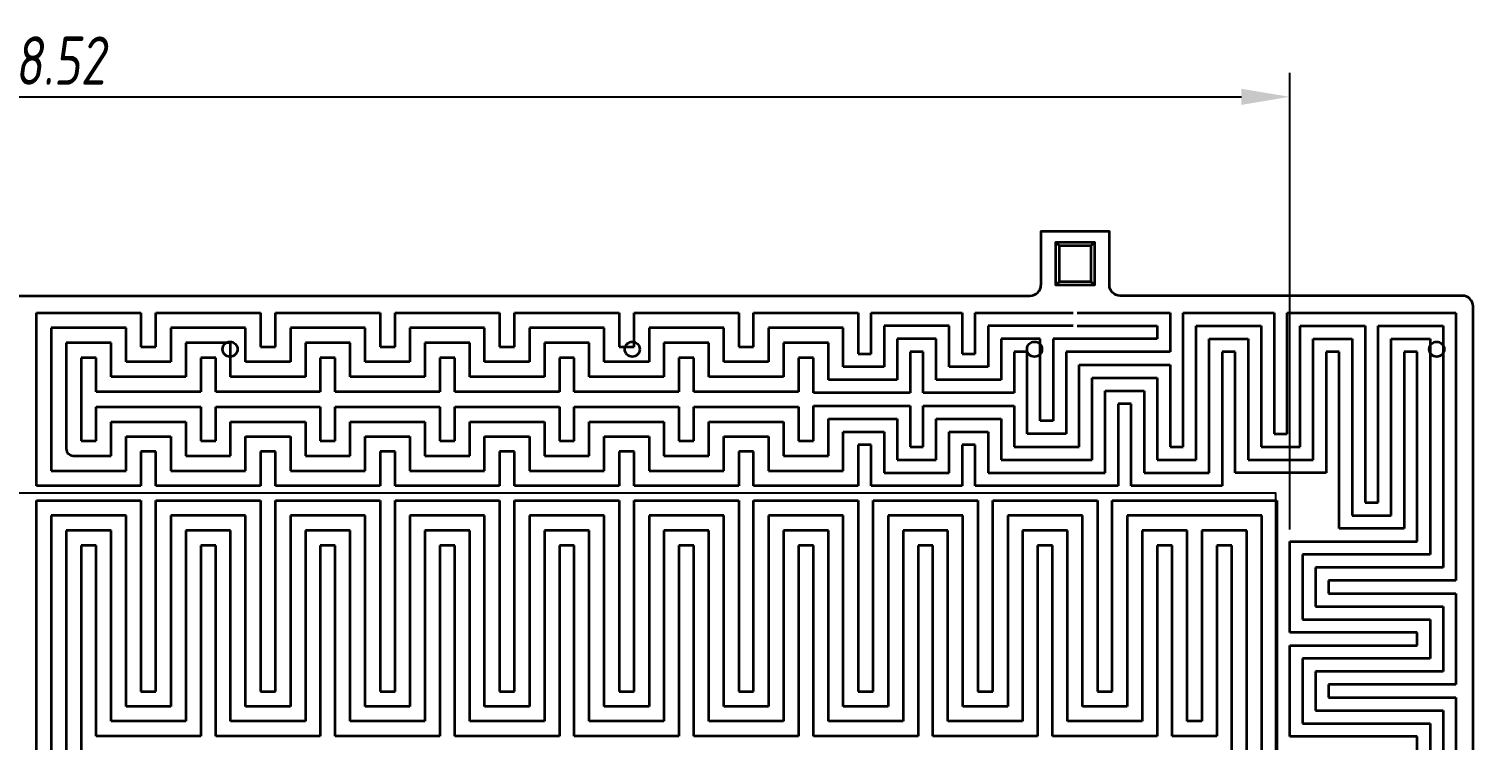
# Model space of a CAD drawing. Header units: millimetres. Extents: x -5937 to 68925, y -3068 to 5300.
# Drawn here: x 49284 to 49959, y 2417 to 2749 of the extents above; entities that cross this region are included whole.
import ezdxf

# ---------------------------------------------------------------- set-up
doc = ezdxf.new("R2010")
doc.units = ezdxf.units.MM
doc.header["$LTSCALE"] = 7
doc.header["$PDSIZE"] = -1
doc.layers.add('参照', color=6, linetype='Continuous', lineweight=9)
doc.layers.add('发热分区', color=20, linetype='Continuous')
doc.styles.add('斜仿宋', font='tssdeng.shx', dxfattribs={"width": 0.8, "oblique": 8, "bigfont": 'tssdchn.shx'})
doc.dimstyles.new('YanXiu', dxfattribs={"dimtxt": 22.5778, "dimasz": 22.5778, "dimexe": 11.2889, "dimexo": 5.64445, "dimgap": 5.64445, "dimtad": 1, "dimtoh": 1, "dimzin": 9, "dimdsep": 46, "dimtxsty": '斜仿宋', "dimcen": 22.5778, "dimazin": 2, "dimtfac": 1, "dimtmove": 0, "dimatfit": 3, "dimfxl": 1, "dimarcsym": 1})

# ---------------------------------------------------------------- blocks, each defined once
blk = doc.blocks.new('*D78')
at = {"color": 0, "lineweight": -2}
for p, q in [((48694.47, 2515.07), (48694.47, 2728.48)), ((49872.99, 2515.07), (49872.99, 2728.48)), ((48717.04, 2717.19), (49850.41, 2717.19))]:
    blk.add_line(p, q, dxfattribs=at)
at = {"color": 0}
for points in [[(48717.04, 2720.96), (48717.04, 2713.43), (48694.47, 2717.19)], [(49850.41, 2713.43), (49850.41, 2720.96), (49872.99, 2717.19)]]:
    blk.add_solid(points, dxfattribs=at)
at = {"layer": 'Defpoints', "color": 0}
for p in [(49872.99, 2717.19), (48694.47, 2509.43), (49872.99, 2509.43)]:
    blk.add_point(p, dxfattribs=at)
at = {"color": 0, "insert": (49283.73, 2734.13), "char_height": 22.578, "attachment_point": 5, "style": '斜仿宋'}
blk.add_mtext('1178.52', dxfattribs=at)

msp = doc.modelspace()

# ---------------------------------------------------------------- linework, layer by layer
at = {"color": 7, "linetype": 'Continuous', "lineweight": 35}
for points in [[(48810.729, 2629.276), (48810.729, 2654.276), (48794.729, 2654.276), (48778.729, 2654.276), (48778.729, 2629.276, -0.4142136), (48773.729, 2624.276), (48613.729, 2624.276, 0.4142136), (48608.729, 2619.276), (48608.729, 1819.276, 0.4142136), (48613.729, 1814.276), (49953.729, 1814.276, 0.4142136), (49958.729, 1819.276), (49958.729, 2619.276, 0.4142136), (49953.729, 2624.276), (49793.729, 2624.276, -0.4142136), (49788.729, 2629.276), (49788.729, 2654.276), (49772.729, 2654.276), (49756.729, 2654.276), (49756.729, 2629.276)], [(48810.729, 2629.276, 0.4142136), (48815.729, 2624.276), (49751.729, 2624.276, 0.4142136), (49756.729, 2629.276)]]:
    msp.add_lwpolyline(points, format="xyb", dxfattribs=at)
for points in [[(49765.229, 2647.776), (49765.229, 2630.776), (49763.729, 2629.276), (49763.729, 2649.276), (49765.229, 2647.776), (49780.229, 2647.776), (49781.729, 2649.276), (49781.729, 2629.276), (49780.229, 2630.776), (49765.229, 2630.776)], [(49763.729, 2649.276), (49781.729, 2649.276)], [(49780.229, 2630.776), (49780.229, 2647.776)], [(49781.729, 2629.276), (49763.729, 2629.276)]]:
    msp.add_lwpolyline(points, dxfattribs=at)
for centre in [(49377.729, 2599.276), (49565.729, 2599.276), (49753.729, 2599.276), (49941.729, 2599.276)]:
    msp.add_circle(centre, 3.5, dxfattribs=at)
at = {"layer": '参照', "linetype": 'Continuous', "lineweight": 35}
for p, q in [((49287.221, 2535.513), (49287.221, 2616.276)), ((49287.221, 2616.276), (49336.111, 2616.276)), ((49336.111, 2616.276), (49336.111, 2600.34)), ((49343.095, 2600.34), (49343.095, 2616.276)), ((49343.095, 2616.276), (49391.985, 2616.276)), ((49391.985, 2616.276), (49391.985, 2600.34)), ((49398.969, 2600.34), (49398.969, 2616.276)), ((49398.969, 2616.276), (49447.859, 2616.276)), ((49447.859, 2616.276), (49447.859, 2600.34)), ((49454.844, 2600.34), (49454.844, 2616.276)), ((49454.844, 2616.276), (49503.734, 2616.276)), ((49503.734, 2616.276), (49503.734, 2600.34)), ((49510.718, 2600.34), (49510.718, 2616.276)), ((49510.718, 2616.276), (49559.608, 2616.276)), ((49559.608, 2616.276), (49559.608, 2600.34)), ((49566.592, 2600.34), (49566.592, 2616.276)), ((49566.592, 2616.276), (49615.482, 2616.276)), ((49615.482, 2616.276), (49615.482, 2600.34)), ((49622.467, 2600.34), (49622.467, 2616.276)), ((49622.467, 2616.276), (49671.357, 2616.276)), ((49671.357, 2616.276), (49671.357, 2597.151)), ((49677.432, 2597.151), (49677.432, 2616.276)), ((49677.432, 2616.276), (49719.945, 2616.276)), ((49719.945, 2616.276), (49719.945, 2597.151)), ((49726.018, 2597.151), (49726.018, 2616.276)), ((49726.018, 2616.276), (49771.729, 2616.276)), ((49773.729, 2616.276), (49817.117, 2616.276)), ((49817.117, 2616.276), (49817.117, 2598.057)), ((49823.19, 2553.733), (49823.19, 2616.276)), ((49823.19, 2616.276), (49865.703, 2616.276)), ((49865.703, 2616.276), (49865.703, 2559.806)), ((49871.776, 2559.806), (49871.776, 2616.276)), ((49871.776, 2616.276), (49950.729, 2616.276)), ((49950.729, 2616.276), (49950.729, 2491.208)), ((49329.126, 2609.292), (49294.205, 2609.292)), ((49294.205, 2609.292), (49294.205, 2542.497)), ((49329.126, 2593.355), (49329.126, 2609.292)), ((49385.001, 2609.292), (49350.079, 2609.292)), ((49350.079, 2609.292), (49350.079, 2593.355)), ((49385.001, 2593.355), (49385.001, 2609.292)), ((49440.875, 2609.292), (49405.954, 2609.292)), ((49405.954, 2609.292), (49405.954, 2593.355)), ((49440.875, 2593.355), (49440.875, 2609.292)), ((49496.749, 2609.292), (49461.828, 2609.292)), ((49461.828, 2609.292), (49461.828, 2593.355)), ((49496.749, 2593.355), (49496.749, 2609.292)), ((49552.624, 2609.292), (49517.702, 2609.292)), ((49517.702, 2609.292), (49517.702, 2593.355)), ((49552.624, 2593.355), (49552.624, 2609.292)), ((49608.498, 2609.292), (49573.577, 2609.292)), ((49573.577, 2609.292), (49573.577, 2593.355)), ((49608.498, 2593.355), (49608.498, 2609.292)), ((49664.373, 2609.292), (49629.451, 2609.292)), ((49629.451, 2609.292), (49629.451, 2593.355)), ((49664.373, 2591.078), (49664.373, 2609.292)), ((49713.871, 2610.203), (49683.505, 2610.203)), ((49683.505, 2610.203), (49683.505, 2591.078)), ((49713.871, 2591.078), (49713.871, 2610.203)), ((49771.729, 2610.203), (49732.091, 2610.203)), ((49732.091, 2610.203), (49732.091, 2591.078)), ((49773.729, 2610.203), (49811.044, 2610.203)), ((49811.044, 2610.203), (49811.044, 2604.13)), ((49829.263, 2547.659), (49829.263, 2610.203)), ((49829.263, 2610.203), (49859.63, 2610.203)), ((49859.63, 2610.203), (49859.63, 2553.733)), ((49877.849, 2553.733), (49877.849, 2610.203)), ((49877.849, 2610.203), (49908.216, 2610.203)), ((49908.216, 2610.203), (49908.216, 2527.647)), ((49914.289, 2527.647), (49914.289, 2610.203)), ((49914.289, 2610.203), (49944.655, 2610.203)), ((49944.655, 2610.203), (49944.655, 2497.281)), ((49322.142, 2602.308), (49301.189, 2602.308)), ((49301.189, 2602.308), (49301.189, 2552.781)), ((49322.142, 2586.371), (49322.142, 2602.308)), ((49336.111, 2600.34), (49343.095, 2600.34)), ((49378.017, 2602.308), (49357.064, 2602.308)), ((49357.064, 2602.308), (49357.064, 2586.371)), ((49378.017, 2586.371), (49378.017, 2602.308)), ((49391.985, 2600.34), (49398.969, 2600.34)), ((49433.891, 2602.308), (49412.938, 2602.308)), ((49412.938, 2602.308), (49412.938, 2586.371)), ((49433.891, 2586.371), (49433.891, 2602.308)), ((49447.859, 2600.34), (49454.844, 2600.34)), ((49489.765, 2602.308), (49468.812, 2602.308)), ((49468.812, 2602.308), (49468.812, 2586.371)), ((49489.765, 2586.371), (49489.765, 2602.308)), ((49503.734, 2600.34), (49510.718, 2600.34)), ((49545.64, 2602.308), (49524.687, 2602.308)), ((49524.687, 2602.308), (49524.687, 2586.371)), ((49545.64, 2586.371), (49545.64, 2602.308)), ((49559.608, 2600.34), (49566.592, 2600.34)), ((49601.514, 2602.308), (49580.561, 2602.308)), ((49580.561, 2602.308), (49580.561, 2586.371)), ((49601.514, 2586.371), (49601.514, 2602.308)), ((49615.482, 2600.34), (49622.467, 2600.34)), ((49657.388, 2602.308), (49636.435, 2602.308)), ((49636.435, 2602.308), (49636.435, 2586.371)), ((49657.388, 2585.004), (49657.388, 2602.308)), ((49707.798, 2604.13), (49689.578, 2604.13)), ((49689.578, 2604.13), (49689.578, 2585.004)), ((49707.798, 2585.004), (49707.798, 2604.13)), ((49756.384, 2604.13), (49738.164, 2604.13)), ((49738.164, 2604.13), (49738.164, 2585.004)), ((49756.384, 2565.879), (49756.384, 2604.13)), ((49811.044, 2604.13), (49762.457, 2604.13)), ((49762.457, 2604.13), (49762.457, 2565.879)), ((49835.337, 2541.586), (49835.337, 2604.13)), ((49835.337, 2604.13), (49853.556, 2604.13)), ((49853.556, 2604.13), (49853.556, 2547.659)), ((49883.923, 2547.659), (49883.923, 2604.13)), ((49883.923, 2604.13), (49902.142, 2604.13)), ((49902.142, 2604.13), (49902.142, 2521.574)), ((49920.362, 2521.574), (49920.362, 2604.13)), ((49920.362, 2604.13), (49938.582, 2604.13)), ((49938.582, 2604.13), (49938.582, 2503.354)), ((49315.158, 2595.323), (49308.174, 2595.323)), ((49308.174, 2595.323), (49308.174, 2556.466)), ((49315.158, 2579.387), (49315.158, 2595.323)), ((49350.079, 2593.355), (49329.126, 2593.355)), ((49371.032, 2595.323), (49364.048, 2595.323)), ((49364.048, 2595.323), (49364.048, 2579.387)), ((49371.032, 2579.387), (49371.032, 2595.323)), ((49405.954, 2593.355), (49385.001, 2593.355)), ((49426.907, 2595.323), (49419.922, 2595.323)), ((49419.922, 2595.323), (49419.922, 2579.387)), ((49426.907, 2579.387), (49426.907, 2595.323)), ((49461.828, 2593.355), (49440.875, 2593.355)), ((49482.781, 2595.323), (49475.797, 2595.323)), ((49475.797, 2595.323), (49475.797, 2579.387)), ((49482.781, 2579.387), (49482.781, 2595.323)), ((49517.702, 2593.355), (49496.749, 2593.355)), ((49538.655, 2595.323), (49531.671, 2595.323)), ((49531.671, 2595.323), (49531.671, 2579.387)), ((49538.655, 2579.387), (49538.655, 2595.323)), ((49573.577, 2593.355), (49552.624, 2593.355)), ((49594.53, 2595.323), (49587.545, 2595.323)), ((49587.545, 2595.323), (49587.545, 2579.387)), ((49594.53, 2579.387), (49594.53, 2595.323)), ((49629.451, 2593.355), (49608.498, 2593.355)), ((49650.404, 2595.323), (49643.42, 2595.323)), ((49643.42, 2595.323), (49643.42, 2579.387)), ((49650.404, 2578.931), (49650.404, 2595.323)), ((49671.357, 2597.151), (49677.432, 2597.151)), ((49701.725, 2598.057), (49695.652, 2598.057)), ((49695.652, 2598.057), (49695.652, 2578.931)), ((49701.725, 2578.931), (49701.725, 2598.057)), ((49719.945, 2597.151), (49726.018, 2597.151)), ((49750.311, 2598.057), (49744.238, 2598.057)), ((49744.238, 2598.057), (49744.238, 2578.931)), ((49750.311, 2559.806), (49750.311, 2598.057)), ((49817.117, 2598.057), (49768.531, 2598.057)), ((49768.531, 2598.057), (49768.531, 2559.806)), ((49847.483, 2598.057), (49841.41, 2598.057)), ((49841.41, 2598.057), (49841.41, 2535.513)), ((49847.483, 2541.586), (49847.483, 2598.057)), ((49896.069, 2598.057), (49889.996, 2598.057)), ((49889.996, 2598.057), (49889.996, 2541.586)), ((49896.069, 2515.501), (49896.069, 2598.057)), ((49932.509, 2598.057), (49926.436, 2598.057)), ((49926.436, 2598.057), (49926.436, 2515.501)), ((49932.509, 2509.428), (49932.509, 2598.057)), ((49357.064, 2586.371), (49322.142, 2586.371)), ((49412.938, 2586.371), (49378.017, 2586.371)), ((49468.812, 2586.371), (49433.891, 2586.371)), ((49524.687, 2586.371), (49489.765, 2586.371)), ((49580.561, 2586.371), (49545.64, 2586.371)), ((49636.435, 2586.371), (49601.514, 2586.371)), ((49683.505, 2591.078), (49664.373, 2591.078)), ((49732.091, 2591.078), (49713.871, 2591.078)), ((49774.604, 2553.733), (49774.604, 2591.983)), ((49774.604, 2591.983), (49817.117, 2591.983)), ((49780.677, 2547.659), (49780.677, 2585.91)), ((49780.677, 2585.91), (49811.044, 2585.91)), ((49811.044, 2585.91), (49811.044, 2547.659)), ((49817.117, 2591.983), (49817.117, 2553.733)), ((49364.048, 2579.387), (49315.158, 2579.387)), ((49419.922, 2579.387), (49371.032, 2579.387)), ((49475.797, 2579.387), (49426.907, 2579.387)), ((49531.671, 2579.387), (49482.781, 2579.387)), ((49587.545, 2579.387), (49538.655, 2579.387)), ((49643.42, 2579.387), (49594.53, 2579.387)), ((49695.652, 2578.931), (49650.404, 2578.931)), ((49689.578, 2585.004), (49657.388, 2585.004)), ((49744.238, 2578.931), (49701.725, 2578.931)), ((49738.164, 2585.004), (49707.798, 2585.004)), ((49786.751, 2541.586), (49786.751, 2579.837)), ((49786.751, 2579.837), (49804.97, 2579.837)), ((49804.97, 2579.837), (49804.97, 2541.586)), ((49315.158, 2556.466), (49315.158, 2572.402)), ((49315.158, 2572.402), (49364.048, 2572.402)), ((49364.048, 2572.402), (49364.048, 2556.466)), ((49371.032, 2556.466), (49371.032, 2572.402)), ((49371.032, 2572.402), (49419.922, 2572.402)), ((49419.922, 2572.402), (49419.922, 2556.466)), ((49426.907, 2556.466), (49426.907, 2572.402)), ((49426.907, 2572.402), (49475.797, 2572.402)), ((49475.797, 2572.402), (49475.797, 2556.466)), ((49482.781, 2556.466), (49482.781, 2572.402)), ((49482.781, 2572.402), (49531.671, 2572.402)), ((49531.671, 2572.402), (49531.671, 2556.466)), ((49538.655, 2556.466), (49538.655, 2572.402)), ((49538.655, 2572.402), (49587.545, 2572.402)), ((49587.545, 2572.402), (49587.545, 2556.466)), ((49594.53, 2556.466), (49594.53, 2572.402)), ((49594.53, 2572.402), (49643.42, 2572.402)), ((49643.42, 2572.402), (49643.42, 2556.466)), ((49650.404, 2556.466), (49650.404, 2572.858)), ((49650.404, 2572.858), (49695.652, 2572.858)), ((49695.652, 2572.858), (49695.652, 2553.733)), ((49701.725, 2553.733), (49701.725, 2572.858)), ((49701.725, 2572.858), (49744.238, 2572.858)), ((49744.238, 2572.858), (49744.238, 2553.733)), ((49798.897, 2573.764), (49792.824, 2573.764)), ((49792.824, 2573.764), (49792.824, 2535.513)), ((49798.897, 2535.513), (49798.897, 2573.764)), ((49322.142, 2549.481), (49322.142, 2565.418)), ((49322.142, 2565.418), (49357.064, 2565.418)), ((49357.064, 2565.418), (49357.064, 2549.481)), ((49378.017, 2549.481), (49378.017, 2565.418)), ((49378.017, 2565.418), (49412.938, 2565.418)), ((49412.938, 2565.418), (49412.938, 2549.481)), ((49433.891, 2549.481), (49433.891, 2565.418)), ((49433.891, 2565.418), (49468.812, 2565.418)), ((49468.812, 2565.418), (49468.812, 2549.481)), ((49489.765, 2549.481), (49489.765, 2565.418)), ((49489.765, 2565.418), (49524.687, 2565.418)), ((49524.687, 2565.418), (49524.687, 2549.481)), ((49545.64, 2549.481), (49545.64, 2565.418)), ((49545.64, 2565.418), (49580.561, 2565.418)), ((49580.561, 2565.418), (49580.561, 2549.481)), ((49601.514, 2549.481), (49601.514, 2565.418)), ((49601.514, 2565.418), (49636.435, 2565.418)), ((49636.435, 2565.418), (49636.435, 2549.481)), ((49657.388, 2549.481), (49657.388, 2566.785)), ((49657.388, 2566.785), (49689.578, 2566.785)), ((49689.578, 2566.785), (49689.578, 2547.659)), ((49707.798, 2547.659), (49707.798, 2566.785)), ((49707.798, 2566.785), (49738.164, 2566.785)), ((49738.164, 2566.785), (49738.164, 2547.659)), ((49762.457, 2565.879), (49756.384, 2565.879)), ((49329.126, 2542.497), (49329.126, 2558.434)), ((49329.126, 2558.434), (49350.079, 2558.434)), ((49350.079, 2558.434), (49350.079, 2542.497)), ((49385.001, 2542.497), (49385.001, 2558.434)), ((49385.001, 2558.434), (49405.954, 2558.434)), ((49405.954, 2558.434), (49405.954, 2542.497)), ((49440.875, 2542.497), (49440.875, 2558.434)), ((49440.875, 2558.434), (49461.828, 2558.434)), ((49461.828, 2558.434), (49461.828, 2542.497)), ((49496.749, 2542.497), (49496.749, 2558.434)), ((49496.749, 2558.434), (49517.702, 2558.434)), ((49517.702, 2558.434), (49517.702, 2542.497)), ((49552.624, 2542.497), (49552.624, 2558.434)), ((49552.624, 2558.434), (49573.577, 2558.434)), ((49573.577, 2558.434), (49573.577, 2542.497)), ((49608.498, 2542.497), (49608.498, 2558.434)), ((49608.498, 2558.434), (49629.451, 2558.434)), ((49629.451, 2558.434), (49629.451, 2542.497)), ((49664.373, 2542.497), (49664.373, 2560.711)), ((49664.373, 2560.711), (49683.505, 2560.711)), ((49683.505, 2560.711), (49683.505, 2541.586)), ((49713.871, 2541.586), (49713.871, 2560.711)), ((49713.871, 2560.711), (49732.091, 2560.711)), ((49732.091, 2560.711), (49732.091, 2541.586)), ((49768.531, 2559.806), (49750.311, 2559.806)), ((49865.703, 2559.806), (49871.776, 2559.806)), ((49308.174, 2556.466), (49315.158, 2556.466)), ((49364.048, 2556.466), (49371.032, 2556.466)), ((49419.922, 2556.466), (49426.907, 2556.466)), ((49475.797, 2556.466), (49482.781, 2556.466)), ((49531.671, 2556.466), (49538.655, 2556.466)), ((49587.545, 2556.466), (49594.53, 2556.466)), ((49643.42, 2556.466), (49650.404, 2556.466)), ((49677.432, 2554.638), (49671.357, 2554.638)), ((49671.357, 2554.638), (49671.357, 2535.513)), ((49677.432, 2535.513), (49677.432, 2554.638)), ((49695.652, 2553.733), (49701.725, 2553.733)), ((49726.018, 2554.638), (49719.945, 2554.638)), ((49719.945, 2554.638), (49719.945, 2535.513)), ((49726.018, 2535.513), (49726.018, 2554.638)), ((49744.238, 2553.733), (49774.604, 2553.733)), ((49817.117, 2553.733), (49823.19, 2553.733)), ((49859.63, 2553.733), (49877.849, 2553.733)), ((49304.489, 2549.481), (49322.142, 2549.481)), ((49343.095, 2551.45), (49336.111, 2551.45)), ((49336.111, 2551.45), (49336.111, 2535.513)), ((49343.095, 2535.513), (49343.095, 2551.45)), ((49357.064, 2549.481), (49378.017, 2549.481)), ((49398.969, 2551.45), (49391.985, 2551.45)), ((49391.985, 2551.45), (49391.985, 2535.513)), ((49398.969, 2535.513), (49398.969, 2551.45)), ((49412.938, 2549.481), (49433.891, 2549.481)), ((49454.844, 2551.45), (49447.859, 2551.45)), ((49447.859, 2551.45), (49447.859, 2535.513)), ((49454.844, 2535.513), (49454.844, 2551.45)), ((49468.812, 2549.481), (49489.765, 2549.481)), ((49510.718, 2551.45), (49503.734, 2551.45)), ((49503.734, 2551.45), (49503.734, 2535.513)), ((49510.718, 2535.513), (49510.718, 2551.45)), ((49524.687, 2549.481), (49545.64, 2549.481)), ((49566.592, 2551.45), (49559.608, 2551.45)), ((49559.608, 2551.45), (49559.608, 2535.513)), ((49566.592, 2535.513), (49566.592, 2551.45)), ((49580.561, 2549.481), (49601.514, 2549.481)), ((49622.467, 2551.45), (49615.482, 2551.45)), ((49615.482, 2551.45), (49615.482, 2535.513)), ((49622.467, 2535.513), (49622.467, 2551.45)), ((49636.435, 2549.481), (49657.388, 2549.481)), ((49689.578, 2547.659), (49707.798, 2547.659)), ((49738.164, 2547.659), (49780.677, 2547.659)), ((49811.044, 2547.659), (49829.263, 2547.659)), ((49853.556, 2547.659), (49883.923, 2547.659)), ((49294.205, 2542.497), (49329.126, 2542.497)), ((49350.079, 2542.497), (49385.001, 2542.497)), ((49405.954, 2542.497), (49440.875, 2542.497)), ((49461.828, 2542.497), (49496.749, 2542.497)), ((49517.702, 2542.497), (49552.624, 2542.497)), ((49573.577, 2542.497), (49608.498, 2542.497)), ((49629.451, 2542.497), (49664.373, 2542.497)), ((49683.505, 2541.586), (49713.871, 2541.586)), ((49732.091, 2541.586), (49786.751, 2541.586)), ((49804.97, 2541.586), (49835.337, 2541.586)), ((49889.996, 2541.586), (49847.483, 2541.586)), ((49336.111, 2535.513), (49287.221, 2535.513)), ((49391.985, 2535.513), (49343.095, 2535.513)), ((49447.859, 2535.513), (49398.969, 2535.513)), ((49503.734, 2535.513), (49454.844, 2535.513)), ((49559.608, 2535.513), (49510.718, 2535.513)), ((49615.482, 2535.513), (49566.592, 2535.513)), ((49671.357, 2535.513), (49622.467, 2535.513)), ((49719.945, 2535.513), (49677.432, 2535.513)), ((49792.824, 2535.513), (49726.018, 2535.513)), ((49841.41, 2535.513), (49798.897, 2535.513)), ((49343.095, 2439.402), (49343.095, 2528.529)), ((49343.095, 2528.529), (49391.985, 2528.529)), ((49391.985, 2528.529), (49391.985, 2439.402)), ((49398.969, 2439.402), (49398.969, 2528.529)), ((49398.969, 2528.529), (49447.859, 2528.529)), ((49447.859, 2528.529), (49447.859, 2439.402)), ((49454.844, 2439.402), (49454.844, 2528.529)), ((49454.844, 2528.529), (49503.734, 2528.529)), ((49503.734, 2528.529), (49503.734, 2439.402)), ((49510.718, 2439.402), (49510.718, 2528.529)), ((49510.718, 2528.529), (49559.608, 2528.529)), ((49559.608, 2528.529), (49559.608, 2439.402)), ((49566.592, 2439.402), (49566.592, 2528.529)), ((49566.592, 2528.529), (49615.482, 2528.529)), ((49615.482, 2528.529), (49615.482, 2439.402)), ((49622.467, 2439.402), (49622.467, 2528.529)), ((49622.467, 2528.529), (49671.357, 2528.529)), ((49671.357, 2528.529), (49671.357, 2439.402)), ((49678.341, 2439.402), (49678.341, 2528.529)), ((49678.341, 2528.529), (49727.231, 2528.529)), ((49727.231, 2528.529), (49727.231, 2439.402)), ((49734.215, 2439.402), (49734.215, 2528.529)), ((49734.215, 2528.529), (49783.106, 2528.529)), ((49783.106, 2528.529), (49783.106, 2439.402)), ((49790.09, 2439.402), (49790.09, 2528.529)), ((49790.09, 2528.529), (49866.917, 2528.529)), ((49866.917, 2528.529), (49866.917, 2390.271)), ((49908.216, 2527.647), (49914.289, 2527.647)), ((49385.001, 2521.544), (49350.079, 2521.544)), ((49350.079, 2521.544), (49350.079, 2432.418)), ((49385.001, 2432.418), (49385.001, 2521.544)), ((49440.875, 2521.544), (49405.954, 2521.544)), ((49405.954, 2521.544), (49405.954, 2432.418)), ((49440.875, 2432.418), (49440.875, 2521.544)), ((49496.749, 2521.544), (49461.828, 2521.544)), ((49461.828, 2521.544), (49461.828, 2432.418)), ((49496.749, 2432.418), (49496.749, 2521.544)), ((49552.624, 2521.544), (49517.702, 2521.544)), ((49517.702, 2521.544), (49517.702, 2432.418)), ((49552.624, 2432.418), (49552.624, 2521.544)), ((49608.498, 2521.544), (49573.577, 2521.544)), ((49573.577, 2521.544), (49573.577, 2432.418)), ((49608.498, 2432.418), (49608.498, 2521.544)), ((49664.373, 2521.544), (49629.451, 2521.544)), ((49629.451, 2521.544), (49629.451, 2432.418)), ((49664.373, 2432.418), (49664.373, 2521.544)), ((49720.247, 2521.544), (49685.325, 2521.544)), ((49685.325, 2521.544), (49685.325, 2432.418)), ((49720.247, 2432.418), (49720.247, 2521.544)), ((49776.121, 2521.544), (49741.2, 2521.544)), ((49741.2, 2521.544), (49741.2, 2432.418)), ((49776.121, 2432.418), (49776.121, 2521.544)), ((49859.933, 2521.544), (49797.074, 2521.544)), ((49797.074, 2521.544), (49797.074, 2432.418)), ((49859.933, 2397.255), (49859.933, 2521.544)), ((49902.142, 2521.574), (49920.362, 2521.574)), ((49378.017, 2514.56), (49357.064, 2514.56)), ((49357.064, 2514.56), (49357.064, 2425.434)), ((49378.017, 2425.434), (49378.017, 2514.56)), ((49433.891, 2514.56), (49412.938, 2514.56)), ((49412.938, 2514.56), (49412.938, 2425.434)), ((49433.891, 2425.434), (49433.891, 2514.56)), ((49489.765, 2514.56), (49468.812, 2514.56)), ((49468.812, 2514.56), (49468.812, 2425.434)), ((49489.765, 2425.434), (49489.765, 2514.56)), ((49545.64, 2514.56), (49524.687, 2514.56)), ((49524.687, 2514.56), (49524.687, 2425.434)), ((49545.64, 2425.434), (49545.64, 2514.56)), ((49601.514, 2514.56), (49580.561, 2514.56)), ((49580.561, 2514.56), (49580.561, 2425.434)), ((49601.514, 2425.434), (49601.514, 2514.56)), ((49657.388, 2514.56), (49636.435, 2514.56)), ((49636.435, 2514.56), (49636.435, 2425.434)), ((49657.388, 2425.434), (49657.388, 2514.56)), ((49713.263, 2514.56), (49692.31, 2514.56)), ((49692.31, 2514.56), (49692.31, 2425.434)), ((49713.263, 2425.434), (49713.263, 2514.56)), ((49769.137, 2514.56), (49748.184, 2514.56)), ((49748.184, 2514.56), (49748.184, 2425.434)), ((49769.137, 2425.434), (49769.137, 2514.56)), ((49825.011, 2514.56), (49804.058, 2514.56)), ((49804.058, 2514.56), (49804.058, 2425.434)), ((49825.011, 2425.434), (49825.011, 2514.56)), ((49852.948, 2514.56), (49831.996, 2514.56)), ((49831.996, 2514.56), (49831.996, 2425.434)), ((49852.948, 2404.239), (49852.948, 2514.56)), ((49926.436, 2515.501), (49896.069, 2515.501)), ((49371.032, 2507.576), (49364.048, 2507.576)), ((49364.048, 2507.576), (49364.048, 2418.45)), ((49371.032, 2418.45), (49371.032, 2507.576)), ((49426.907, 2507.576), (49419.922, 2507.576)), ((49419.922, 2507.576), (49419.922, 2418.45)), ((49426.907, 2418.45), (49426.907, 2507.576)), ((49482.781, 2507.576), (49475.797, 2507.576)), ((49475.797, 2507.576), (49475.797, 2418.45)), ((49482.781, 2418.45), (49482.781, 2507.576)), ((49538.655, 2507.576), (49531.671, 2507.576)), ((49531.671, 2507.576), (49531.671, 2418.45)), ((49538.655, 2418.45), (49538.655, 2507.576)), ((49594.53, 2507.576), (49587.545, 2507.576)), ((49587.545, 2507.576), (49587.545, 2418.45)), ((49594.53, 2418.45), (49594.53, 2507.576)), ((49650.404, 2507.576), (49643.42, 2507.576)), ((49643.42, 2507.576), (49643.42, 2418.45)), ((49650.404, 2418.45), (49650.404, 2507.576)), ((49706.278, 2507.576), (49699.294, 2507.576)), ((49699.294, 2507.576), (49699.294, 2418.45)), ((49706.278, 2418.45), (49706.278, 2507.576)), ((49762.153, 2507.576), (49755.168, 2507.576)), ((49755.168, 2507.576), (49755.168, 2418.45)), ((49762.153, 2418.45), (49762.153, 2507.576)), ((49818.027, 2507.576), (49811.043, 2507.576)), ((49811.043, 2507.576), (49811.043, 2418.45)), ((49818.027, 2418.45), (49818.027, 2507.576)), ((49845.964, 2507.576), (49838.98, 2507.576)), ((49838.98, 2507.576), (49838.98, 2418.45)), ((49845.964, 2411.223), (49845.964, 2507.576)), ((49872.99, 2466.915), (49872.99, 2509.428)), ((49872.99, 2509.428), (49932.509, 2509.428)), ((49938.582, 2503.354), (49879.064, 2503.354)), ((49879.064, 2503.354), (49879.064, 2472.988)), ((49944.655, 2497.281), (49885.137, 2497.281)), ((49885.137, 2497.281), (49885.137, 2479.061)), ((49950.729, 2491.208), (49891.21, 2491.208)), ((49891.21, 2491.208), (49891.21, 2485.135)), ((49891.21, 2485.135), (49950.729, 2485.135)), ((49950.729, 2485.135), (49950.729, 2442.622)), ((49885.137, 2479.061), (49944.655, 2479.061)), ((49944.655, 2479.061), (49944.655, 2448.695)), ((49879.064, 2472.988), (49938.582, 2472.988)), ((49938.582, 2472.988), (49938.582, 2454.768)), ((49932.509, 2466.915), (49872.99, 2466.915)), ((49932.509, 2460.842), (49932.509, 2466.915)), ((49872.99, 2418.329), (49872.99, 2460.842)), ((49872.99, 2460.842), (49932.509, 2460.842)), ((49938.582, 2454.768), (49879.064, 2454.768)), ((49879.064, 2454.768), (49879.064, 2424.402)), ((49944.655, 2448.695), (49885.137, 2448.695)), ((49885.137, 2448.695), (49885.137, 2430.475)), ((49336.111, 2439.402), (49343.095, 2439.402)), ((49391.985, 2439.402), (49398.969, 2439.402)), ((49447.859, 2439.402), (49454.844, 2439.402)), ((49503.734, 2439.402), (49510.718, 2439.402)), ((49559.608, 2439.402), (49566.592, 2439.402)), ((49615.482, 2439.402), (49622.467, 2439.402)), ((49671.357, 2439.402), (49678.341, 2439.402)), ((49727.231, 2439.402), (49734.215, 2439.402)), ((49783.106, 2439.402), (49790.09, 2439.402)), ((49950.729, 2442.622), (49891.21, 2442.622)), ((49891.21, 2442.622), (49891.21, 2436.548)), ((49350.079, 2432.418), (49329.126, 2432.418)), ((49405.954, 2432.418), (49385.001, 2432.418)), ((49461.828, 2432.418), (49440.875, 2432.418)), ((49517.702, 2432.418), (49496.749, 2432.418)), ((49573.577, 2432.418), (49552.624, 2432.418)), ((49629.451, 2432.418), (49608.498, 2432.418)), ((49685.325, 2432.418), (49664.373, 2432.418)), ((49741.2, 2432.418), (49720.247, 2432.418)), ((49797.074, 2432.418), (49776.121, 2432.418)), ((49885.137, 2430.475), (49944.655, 2430.475)), ((49891.21, 2436.548), (49950.729, 2436.548)), ((49944.655, 2430.475), (49944.655, 2397.376)), ((49950.729, 2436.548), (49950.729, 2390.392)), ((49357.064, 2425.434), (49322.142, 2425.434)), ((49412.938, 2425.434), (49378.017, 2425.434)), ((49468.812, 2425.434), (49433.891, 2425.434)), ((49524.687, 2425.434), (49489.765, 2425.434)), ((49580.561, 2425.434), (49545.64, 2425.434)), ((49636.435, 2425.434), (49601.514, 2425.434)), ((49692.31, 2425.434), (49657.388, 2425.434)), ((49748.184, 2425.434), (49713.263, 2425.434)), ((49804.058, 2425.434), (49769.137, 2425.434)), ((49831.996, 2425.434), (49825.011, 2425.434)), ((49879.064, 2424.402), (49938.582, 2424.402)), ((49938.582, 2424.402), (49938.582, 2404.36)), ((49364.048, 2418.45), (49315.158, 2418.45)), ((49419.922, 2418.45), (49371.032, 2418.45)), ((49475.797, 2418.45), (49426.907, 2418.45)), ((49531.671, 2418.45), (49482.781, 2418.45)), ((49587.545, 2418.45), (49538.655, 2418.45)), ((49643.42, 2418.45), (49594.53, 2418.45)), ((49699.294, 2418.45), (49650.404, 2418.45)), ((49755.168, 2418.45), (49706.278, 2418.45)), ((49811.043, 2418.45), (49762.153, 2418.45)), ((49838.98, 2418.45), (49818.027, 2418.45)), ((49932.509, 2418.329), (49872.99, 2418.329)), ((49932.509, 2411.344), (49932.509, 2418.329))]:
    msp.add_line(p, q, dxfattribs=at)
at = {"layer": '参照', "color": 5, "linetype": 'Continuous', "lineweight": 35}
for p, q in [((49287.221, 2222.768), (49287.221, 2528.529)), ((49287.221, 2528.529), (49336.111, 2528.529)), ((49336.111, 2528.529), (49336.111, 2439.402)), ((49329.126, 2521.544), (49294.205, 2521.544)), ((49294.205, 2521.544), (49294.205, 2229.753)), ((49329.126, 2432.418), (49329.126, 2521.544)), ((49322.142, 2514.56), (49301.189, 2514.56)), ((49301.189, 2514.56), (49301.189, 2236.737)), ((49322.142, 2425.434), (49322.142, 2514.56)), ((49315.158, 2507.576), (49308.174, 2507.576)), ((49308.174, 2507.576), (49308.174, 2243.721)), ((49315.158, 2418.45), (49315.158, 2507.576))]:
    msp.add_line(p, q, dxfattribs=at)
at = {"layer": '参照', "linetype": 'Continuous', "lineweight": 35}
msp.add_arc((49304.489, 2552.781), 3.3, 180, 270, dxfattribs=at)
at = {"layer": '发热分区'}
msp.add_lwpolyline([(48700.984, 1906.532), (49866.473, 1906.532), (49866.473, 2532.021), (48700.984, 2532.021)], close=True, dxfattribs=at)

# ---------------------------------------------------------------- dimensions: what is measured, and where the dimension line sits
at = {"color": 1}
dim = msp.add_linear_dim(base=(49872.99, 2717.195), p1=(48694.467, 2509.428), p2=(49872.99, 2509.428), dimstyle='YanXiu', dxfattribs=at)
dim.commit()
dim.dimension.update_dxf_attribs({"geometry": '*D78', "text_midpoint": (49283.729, 2734.128)})

doc.saveas('drawing.dxf')
